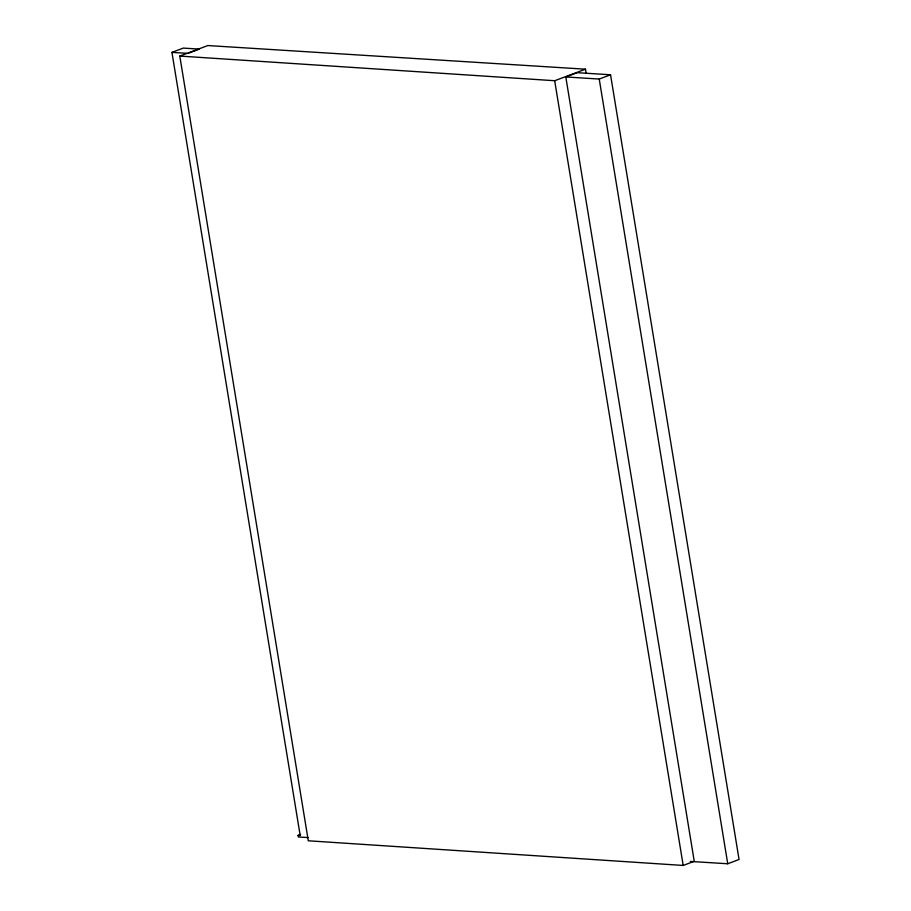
<?xml version="1.0" encoding="UTF-8"?>
<svg xmlns="http://www.w3.org/2000/svg" width="911" height="911" viewBox="0 0 911 911"><rect width="100%" height="100%" fill="white"/><g stroke="black" fill="none" stroke-linecap="round" stroke-linejoin="round"><path stroke-width="1.37" d="M308.043 837.573L298.341 836.97L298.079 835.387L300.186 835.512L171.94 52.382L183.259 48.101L199.418 49.103L188.008 53.385M586.16 73.37L585.477 69.19L207.845 45.55L179.786 56.061L308.294 840.785L683.193 865.45L694.25 861.305L565.799 76.957L599.233 79.052L610.552 74.77L739.06 859.483L727.741 863.765L690.333 861.43M298.079 835.387L300.596 834.43M179.786 56.061L554.685 80.726L585.477 69.19M565.799 76.957L577.21 72.686L610.552 74.77M171.94 52.382L186.664 53.293M599.233 79.052L727.741 863.765M554.685 80.726L683.193 865.45"/></g></svg>
